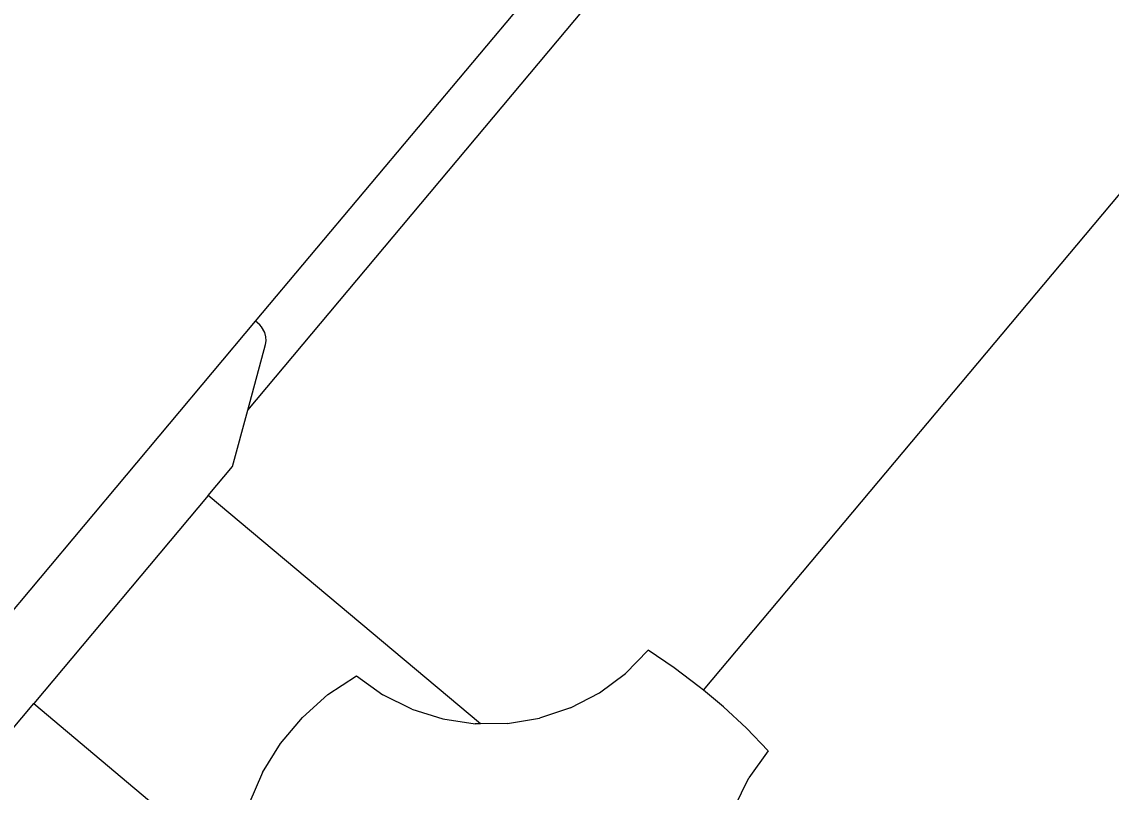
# Model space of a CAD drawing. Header units: metres. Extents: x 822482 to 822767, y 9662202 to 9662512.
# Drawn here: x 822662.169 to 822662.2782, y 9662367.9555 to 9662368.0326 of the extents above; entities that cross this region are included whole.
import ezdxf

# ---------------------------------------------------------------- set-up
doc = ezdxf.new("R2010")
doc.units = ezdxf.units.M
doc.layers.add('#ARQ_MOB', color=250, linetype='Continuous', lineweight=0)
doc.layers.add('ARQ_NE_MOBILIÁRIOS', color=251, linetype='Continuous', lineweight=0)
doc.styles.add('ROMANS', font='romans', dxfattribs={"height": 0.2})

# ---------------------------------------------------------------- blocks, each defined once
blk = doc.blocks.new('BEBEDOURO ACQUA GELATA')
at = {"layer": '#ARQ_MOB'}
for p, q in [((55930.894, -10066.486), (55930.894, -10042.514)), ((55930.894, -10066.486), (55930.894, -10042.514)), ((55930.894, -10066.486), (55930.894, -10042.514)), ((55930.894, -10066.486), (55930.894, -10042.514)), ((55930.894, -10066.486), (55930.894, -10042.514)), ((55930.894, -10066.486), (55930.894, -10042.514)), ((55930.894, -10066.486), (55930.894, -10042.514)), ((55930.894, -10066.486), (55930.894, -10042.514)), ((55930.381, -10065.754), (55930.381, -10043.246)), ((55930.381, -10065.754), (55930.381, -10043.246)), ((55930.381, -10065.754), (55930.381, -10043.246)), ((55930.381, -10065.754), (55930.381, -10043.246)), ((55930.381, -10065.754), (55930.381, -10043.246)), ((55930.381, -10065.754), (55930.381, -10043.246)), ((55930.381, -10065.754), (55930.381, -10043.246)), ((55930.381, -10065.754), (55930.381, -10043.246)), ((55936.197, -10065.7), (55936.197, -10043.177)), ((55936.197, -10065.7), (55936.197, -10043.177)), ((55936.197, -10065.7), (55936.197, -10043.177)), ((55936.197, -10065.7), (55936.197, -10043.177)), ((55936.197, -10065.7), (55936.197, -10043.177)), ((55936.197, -10065.7), (55936.197, -10043.177)), ((55936.197, -10065.7), (55936.197, -10043.177)), ((55936.197, -10065.7), (55936.197, -10043.177)), ((55930.438, -10065.754), (55930.381, -10065.754)), ((55930.381, -10071.754), (55930.381, -10065.754)), ((55930.438, -10065.754), (55930.381, -10065.754)), ((55930.381, -10071.754), (55930.381, -10065.754)), ((55930.438, -10065.754), (55930.381, -10065.754)), ((55930.381, -10071.754), (55930.381, -10065.754)), ((55930.438, -10065.754), (55930.381, -10065.754)), ((55930.381, -10071.754), (55930.381, -10065.754)), ((55930.438, -10065.754), (55930.381, -10065.754)), ((55930.381, -10071.754), (55930.381, -10065.754)), ((55930.438, -10065.754), (55930.381, -10065.754)), ((55930.381, -10071.754), (55930.381, -10065.754)), ((55930.438, -10065.754), (55930.381, -10065.754)), ((55930.381, -10071.754), (55930.381, -10065.754)), ((55930.438, -10065.754), (55930.381, -10065.754)), ((55930.381, -10071.754), (55930.381, -10065.754)), ((55930.461, -10065.758), (55930.438, -10065.754)), ((55930.461, -10065.758), (55930.438, -10065.754)), ((55930.461, -10065.758), (55930.438, -10065.754)), ((55930.461, -10065.758), (55930.438, -10065.754)), ((55930.461, -10065.758), (55930.438, -10065.754)), ((55930.461, -10065.758), (55930.438, -10065.754)), ((55930.461, -10065.758), (55930.438, -10065.754)), ((55930.461, -10065.758), (55930.438, -10065.754)), ((55935.514, -10065.749), (55935.488, -10066.074)), ((55935.514, -10065.749), (55935.488, -10066.074)), ((55935.514, -10065.749), (55935.488, -10066.074)), ((55935.514, -10065.749), (55935.488, -10066.074)), ((55935.514, -10065.749), (55935.488, -10066.074)), ((55935.514, -10065.749), (55935.488, -10066.074)), ((55935.514, -10065.749), (55935.488, -10066.074)), ((55935.514, -10065.749), (55935.488, -10066.074)), ((55935.827, -10065.716), (55935.514, -10065.749)), ((55935.827, -10065.716), (55935.514, -10065.749)), ((55935.827, -10065.716), (55935.514, -10065.749)), ((55935.827, -10065.716), (55935.514, -10065.749)), ((55935.827, -10065.716), (55935.514, -10065.749)), ((55935.827, -10065.716), (55935.514, -10065.749)), ((55935.827, -10065.716), (55935.514, -10065.749)), ((55935.827, -10065.716), (55935.514, -10065.749)), ((55936.141, -10065.7), (55935.827, -10065.716)), ((55936.141, -10065.7), (55935.827, -10065.716)), ((55936.141, -10065.7), (55935.827, -10065.716)), ((55936.141, -10065.7), (55935.827, -10065.716)), ((55936.141, -10065.7), (55935.827, -10065.716)), ((55936.141, -10065.7), (55935.827, -10065.716)), ((55936.141, -10065.7), (55935.827, -10065.716)), ((55936.141, -10065.7), (55935.827, -10065.716)), ((55936.197, -10065.7), (55936.141, -10065.7)), ((55936.197, -10065.7), (55936.141, -10065.7)), ((55936.197, -10065.7), (55936.141, -10065.7)), ((55936.197, -10065.7), (55936.141, -10065.7)), ((55936.197, -10065.7), (55936.141, -10065.7)), ((55936.197, -10065.7), (55936.141, -10065.7)), ((55936.197, -10065.7), (55936.141, -10065.7)), ((55936.197, -10065.7), (55936.141, -10065.7)), ((55936.456, -10065.7), (55936.197, -10065.7)), ((55936.456, -10065.7), (55936.197, -10065.7)), ((55936.456, -10065.7), (55936.197, -10065.7)), ((55936.456, -10065.7), (55936.197, -10065.7)), ((55936.456, -10065.7), (55936.197, -10065.7)), ((55936.456, -10065.7), (55936.197, -10065.7)), ((55936.456, -10065.7), (55936.197, -10065.7)), ((55936.456, -10065.7), (55936.197, -10065.7)), ((55936.77, -10065.716), (55936.456, -10065.7)), ((55936.77, -10065.716), (55936.456, -10065.7)), ((55936.77, -10065.716), (55936.456, -10065.7)), ((55936.77, -10065.716), (55936.456, -10065.7)), ((55936.77, -10065.716), (55936.456, -10065.7)), ((55936.77, -10065.716), (55936.456, -10065.7)), ((55936.77, -10065.716), (55936.456, -10065.7)), ((55936.77, -10065.716), (55936.456, -10065.7)), ((55936.77, -10065.716), (55937.083, -10065.749)), ((55936.77, -10065.716), (55937.083, -10065.749)), ((55936.77, -10065.716), (55937.083, -10065.749)), ((55936.77, -10065.716), (55937.083, -10065.749)), ((55936.77, -10065.716), (55937.083, -10065.749)), ((55936.77, -10065.716), (55937.083, -10065.749)), ((55936.77, -10065.716), (55937.083, -10065.749)), ((55936.77, -10065.716), (55937.083, -10065.749)), ((55937.083, -10065.749), (55937.109, -10066.081)), ((55937.083, -10065.749), (55937.109, -10066.081)), ((55937.083, -10065.749), (55937.109, -10066.081)), ((55937.083, -10065.749), (55937.109, -10066.081)), ((55937.083, -10065.749), (55937.109, -10066.081)), ((55937.083, -10065.749), (55937.109, -10066.081)), ((55937.083, -10065.749), (55937.109, -10066.081)), ((55937.083, -10065.749), (55937.109, -10066.081)), ((55930.523, -10065.78), (55930.461, -10065.758)), ((55930.523, -10065.78), (55930.461, -10065.758)), ((55930.523, -10065.78), (55930.461, -10065.758)), ((55930.523, -10065.78), (55930.461, -10065.758)), ((55930.523, -10065.78), (55930.461, -10065.758)), ((55930.523, -10065.78), (55930.461, -10065.758)), ((55930.523, -10065.78), (55930.461, -10065.758)), ((55930.523, -10065.78), (55930.461, -10065.758)), ((55930.56, -10065.805), (55930.523, -10065.78)), ((55930.56, -10065.805), (55930.523, -10065.78)), ((55930.56, -10065.805), (55930.523, -10065.78)), ((55930.56, -10065.805), (55930.523, -10065.78)), ((55930.56, -10065.805), (55930.523, -10065.78)), ((55930.56, -10065.805), (55930.523, -10065.78)), ((55930.56, -10065.805), (55930.523, -10065.78)), ((55930.56, -10065.805), (55930.523, -10065.78)), ((55930.59, -10065.836), (55930.56, -10065.805)), ((55930.59, -10065.836), (55930.56, -10065.805)), ((55930.59, -10065.836), (55930.56, -10065.805)), ((55930.59, -10065.836), (55930.56, -10065.805)), ((55930.59, -10065.836), (55930.56, -10065.805)), ((55930.59, -10065.836), (55930.56, -10065.805)), ((55930.59, -10065.836), (55930.56, -10065.805)), ((55930.59, -10065.836), (55930.56, -10065.805)), ((55930.608, -10065.867), (55930.59, -10065.836)), ((55930.608, -10065.867), (55930.59, -10065.836)), ((55930.608, -10065.867), (55930.59, -10065.836)), ((55930.608, -10065.867), (55930.59, -10065.836)), ((55930.608, -10065.867), (55930.59, -10065.836)), ((55930.608, -10065.867), (55930.59, -10065.836)), ((55930.608, -10065.867), (55930.59, -10065.836)), ((55930.608, -10065.867), (55930.59, -10065.836)), ((55930.894, -10066.486), (55930.608, -10065.867)), ((55930.894, -10066.486), (55930.608, -10065.867)), ((55930.894, -10066.486), (55930.608, -10065.867)), ((55930.894, -10066.486), (55930.608, -10065.867)), ((55930.894, -10066.486), (55930.608, -10065.867)), ((55930.894, -10066.486), (55930.608, -10065.867)), ((55930.894, -10066.486), (55930.608, -10065.867)), ((55930.894, -10066.486), (55930.608, -10065.867)), ((55935.412, -10066.39), (55935.488, -10066.074)), ((55935.412, -10066.39), (55935.488, -10066.074)), ((55935.412, -10066.39), (55935.488, -10066.074)), ((55935.412, -10066.39), (55935.488, -10066.074)), ((55935.412, -10066.39), (55935.488, -10066.074)), ((55935.412, -10066.39), (55935.488, -10066.074)), ((55935.412, -10066.39), (55935.488, -10066.074)), ((55935.412, -10066.39), (55935.488, -10066.074)), ((55937.187, -10066.404), (55937.109, -10066.081)), ((55937.187, -10066.404), (55937.109, -10066.081)), ((55937.187, -10066.404), (55937.109, -10066.081)), ((55937.187, -10066.404), (55937.109, -10066.081)), ((55937.187, -10066.404), (55937.109, -10066.081)), ((55937.187, -10066.404), (55937.109, -10066.081)), ((55937.187, -10066.404), (55937.109, -10066.081)), ((55937.187, -10066.404), (55937.109, -10066.081)), ((55935.288, -10066.691), (55935.412, -10066.39)), ((55935.288, -10066.691), (55935.412, -10066.39)), ((55935.288, -10066.691), (55935.412, -10066.39)), ((55935.288, -10066.691), (55935.412, -10066.39)), ((55935.288, -10066.691), (55935.412, -10066.39)), ((55935.288, -10066.691), (55935.412, -10066.39)), ((55935.288, -10066.691), (55935.412, -10066.39)), ((55935.288, -10066.691), (55935.412, -10066.39)), ((55931.139, -10067.017), (55930.894, -10066.486)), ((55931.139, -10067.017), (55930.894, -10066.486)), ((55931.139, -10067.017), (55930.894, -10066.486)), ((55931.139, -10067.017), (55930.894, -10066.486)), ((55931.139, -10067.017), (55930.894, -10066.486)), ((55931.139, -10067.017), (55930.894, -10066.486)), ((55931.139, -10067.017), (55930.894, -10066.486)), ((55931.139, -10067.017), (55930.894, -10066.486)), ((55935.288, -10066.691), (55935.117, -10066.969)), ((55935.288, -10066.691), (55935.117, -10066.969)), ((55935.288, -10066.691), (55935.117, -10066.969)), ((55935.288, -10066.691), (55935.117, -10066.969)), ((55935.288, -10066.691), (55935.117, -10066.969)), ((55935.288, -10066.691), (55935.117, -10066.969)), ((55935.288, -10066.691), (55935.117, -10066.969)), ((55935.288, -10066.691), (55935.117, -10066.969)), ((55931.139, -10067.394), (55931.139, -10067.017)), ((55931.139, -10067.394), (55931.139, -10067.017)), ((55931.139, -10067.394), (55931.139, -10067.017)), ((55931.139, -10067.394), (55931.139, -10067.017)), ((55931.139, -10067.394), (55931.139, -10067.017)), ((55931.139, -10067.394), (55931.139, -10067.017)), ((55931.139, -10067.394), (55931.139, -10067.017)), ((55931.139, -10067.394), (55931.139, -10067.017)), ((55934.906, -10067.217), (55935.117, -10066.969)), ((55934.906, -10067.217), (55935.117, -10066.969)), ((55934.906, -10067.217), (55935.117, -10066.969)), ((55934.906, -10067.217), (55935.117, -10066.969)), ((55934.906, -10067.217), (55935.117, -10066.969)), ((55934.906, -10067.217), (55935.117, -10066.969)), ((55934.906, -10067.217), (55935.117, -10066.969)), ((55934.906, -10067.217), (55935.117, -10066.969)), ((55934.906, -10067.217), (55934.699, -10067.394)), ((55934.906, -10067.217), (55934.699, -10067.394)), ((55934.906, -10067.217), (55934.699, -10067.394)), ((55934.906, -10067.217), (55934.699, -10067.394)), ((55934.906, -10067.217), (55934.699, -10067.394)), ((55934.906, -10067.217), (55934.699, -10067.394)), ((55934.906, -10067.217), (55934.699, -10067.394)), ((55934.906, -10067.217), (55934.699, -10067.394)), ((55934.699, -10067.394), (55931.139, -10067.394)), ((55931.139, -10067.394), (55931.139, -10070.115)), ((55934.699, -10067.394), (55931.139, -10067.394)), ((55931.139, -10067.394), (55931.139, -10070.115)), ((55934.699, -10067.394), (55931.139, -10067.394)), ((55931.139, -10067.394), (55931.139, -10070.115)), ((55934.699, -10067.394), (55931.139, -10067.394)), ((55931.139, -10067.394), (55931.139, -10070.115)), ((55934.699, -10067.394), (55931.139, -10067.394)), ((55931.139, -10067.394), (55931.139, -10070.115)), ((55934.699, -10067.394), (55931.139, -10067.394)), ((55931.139, -10067.394), (55931.139, -10070.115)), ((55934.699, -10067.394), (55931.139, -10067.394)), ((55931.139, -10067.394), (55931.139, -10070.115)), ((55934.699, -10067.394), (55931.139, -10067.394)), ((55931.139, -10067.394), (55931.139, -10070.115)), ((55934.699, -10067.394), (55934.658, -10067.429)), ((55934.699, -10067.394), (55934.658, -10067.429)), ((55934.699, -10067.394), (55934.658, -10067.429)), ((55934.699, -10067.394), (55934.658, -10067.429)), ((55934.699, -10067.394), (55934.658, -10067.429)), ((55934.699, -10067.394), (55934.658, -10067.429)), ((55934.699, -10067.394), (55934.658, -10067.429)), ((55934.699, -10067.394), (55934.658, -10067.429)), ((55934.38, -10067.599), (55934.658, -10067.429)), ((55934.38, -10067.599), (55934.658, -10067.429)), ((55934.38, -10067.599), (55934.658, -10067.429)), ((55934.38, -10067.599), (55934.658, -10067.429)), ((55934.38, -10067.599), (55934.658, -10067.429)), ((55934.38, -10067.599), (55934.658, -10067.429)), ((55934.38, -10067.599), (55934.658, -10067.429)), ((55934.38, -10067.599), (55934.658, -10067.429)), ((55934.079, -10067.724), (55934.38, -10067.599)), ((55934.079, -10067.724), (55934.38, -10067.599)), ((55934.079, -10067.724), (55934.38, -10067.599)), ((55934.079, -10067.724), (55934.38, -10067.599)), ((55934.079, -10067.724), (55934.38, -10067.599)), ((55934.079, -10067.724), (55934.38, -10067.599)), ((55934.079, -10067.724), (55934.38, -10067.599)), ((55934.079, -10067.724), (55934.38, -10067.599)), ((55933.34, -10068.153), (55933.438, -10067.825)), ((55933.34, -10068.153), (55933.438, -10067.825)), ((55933.34, -10068.153), (55933.438, -10067.825)), ((55933.34, -10068.153), (55933.438, -10067.825)), ((55933.34, -10068.153), (55933.438, -10067.825)), ((55933.34, -10068.153), (55933.438, -10067.825)), ((55933.34, -10068.153), (55933.438, -10067.825)), ((55933.34, -10068.153), (55933.438, -10067.825)), ((55933.438, -10067.825), (55933.762, -10067.8)), ((55933.438, -10067.825), (55933.762, -10067.8)), ((55933.438, -10067.825), (55933.762, -10067.8)), ((55933.438, -10067.825), (55933.762, -10067.8)), ((55933.438, -10067.825), (55933.762, -10067.8)), ((55933.438, -10067.825), (55933.762, -10067.8)), ((55933.438, -10067.825), (55933.762, -10067.8)), ((55933.438, -10067.825), (55933.762, -10067.8)), ((55934.079, -10067.724), (55933.762, -10067.8)), ((55934.079, -10067.724), (55933.762, -10067.8)), ((55934.079, -10067.724), (55933.762, -10067.8)), ((55934.079, -10067.724), (55933.762, -10067.8)), ((55934.079, -10067.724), (55933.762, -10067.8)), ((55934.079, -10067.724), (55933.762, -10067.8)), ((55934.079, -10067.724), (55933.762, -10067.8)), ((55934.079, -10067.724), (55933.762, -10067.8)), ((55933.34, -10068.153), (55933.291, -10068.492)), ((55933.34, -10068.153), (55933.291, -10068.492)), ((55933.34, -10068.153), (55933.291, -10068.492)), ((55933.34, -10068.153), (55933.291, -10068.492)), ((55933.34, -10068.153), (55933.291, -10068.492)), ((55933.34, -10068.153), (55933.291, -10068.492)), ((55933.34, -10068.153), (55933.291, -10068.492)), ((55933.34, -10068.153), (55933.291, -10068.492)), ((55933.291, -10068.834), (55933.291, -10068.492)), ((55933.291, -10068.834), (55933.291, -10068.492)), ((55933.291, -10068.834), (55933.291, -10068.492)), ((55933.291, -10068.834), (55933.291, -10068.492)), ((55933.291, -10068.834), (55933.291, -10068.492)), ((55933.291, -10068.834), (55933.291, -10068.492)), ((55933.291, -10068.834), (55933.291, -10068.492)), ((55933.291, -10068.834), (55933.291, -10068.492)), ((55933.34, -10069.173), (55933.291, -10068.834)), ((55933.34, -10069.173), (55933.291, -10068.834)), ((55933.34, -10069.173), (55933.291, -10068.834)), ((55933.34, -10069.173), (55933.291, -10068.834)), ((55933.34, -10069.173), (55933.291, -10068.834)), ((55933.34, -10069.173), (55933.291, -10068.834)), ((55933.34, -10069.173), (55933.291, -10068.834)), ((55933.34, -10069.173), (55933.291, -10068.834)), ((55933.34, -10069.173), (55933.438, -10069.501)), ((55933.34, -10069.173), (55933.438, -10069.501)), ((55933.34, -10069.173), (55933.438, -10069.501)), ((55933.34, -10069.173), (55933.438, -10069.501)), ((55933.34, -10069.173), (55933.438, -10069.501)), ((55933.34, -10069.173), (55933.438, -10069.501)), ((55933.34, -10069.173), (55933.438, -10069.501)), ((55933.34, -10069.173), (55933.438, -10069.501)), ((55931.139, -10070.115), (55934.89, -10070.115)), ((55931.139, -10070.491), (55931.139, -10070.115)), ((55931.139, -10070.115), (55934.89, -10070.115)), ((55931.139, -10070.491), (55931.139, -10070.115)), ((55931.139, -10070.115), (55934.89, -10070.115)), ((55931.139, -10070.491), (55931.139, -10070.115)), ((55931.139, -10070.115), (55934.89, -10070.115)), ((55931.139, -10070.491), (55931.139, -10070.115)), ((55931.139, -10070.115), (55934.89, -10070.115)), ((55931.139, -10070.491), (55931.139, -10070.115)), ((55931.139, -10070.115), (55934.89, -10070.115)), ((55931.139, -10070.491), (55931.139, -10070.115)), ((55931.139, -10070.115), (55934.89, -10070.115)), ((55931.139, -10070.491), (55931.139, -10070.115)), ((55931.139, -10070.115), (55934.89, -10070.115)), ((55931.139, -10070.491), (55931.139, -10070.115))]:
    blk.add_line(p, q, dxfattribs=at)
blk = doc.blocks.new('A$C8f1b9c42')
at = {"layer": 'ARQ_NE_MOBILIÁRIOS', "xscale": 0.01, "yscale": 0.01, "zscale": 0.01, "rotation": 180.000000003544}
blk.add_blockref('BEBEDOURO ACQUA GELATA', (868.74688, -297.3096), dxfattribs=at)
at = {"layer": 'ARQ_NE_MOBILIÁRIOS', "insert": (309.02547, -196.48705), "char_height": 0.120524, "attachment_point": 5, "rotation": 270, "style": 'ROMANS'}
blk.add_mtext('BEBEDOURO', dxfattribs=at)

msp = doc.modelspace()

# ---------------------------------------------------------------- block references
at = {"ltscale": 10, "rotation": 140.0090103764572}
msp.add_blockref('A$C8f1b9c42', (822772.88904, 9662018.46966), dxfattribs=at)

doc.saveas('drawing.dxf')
